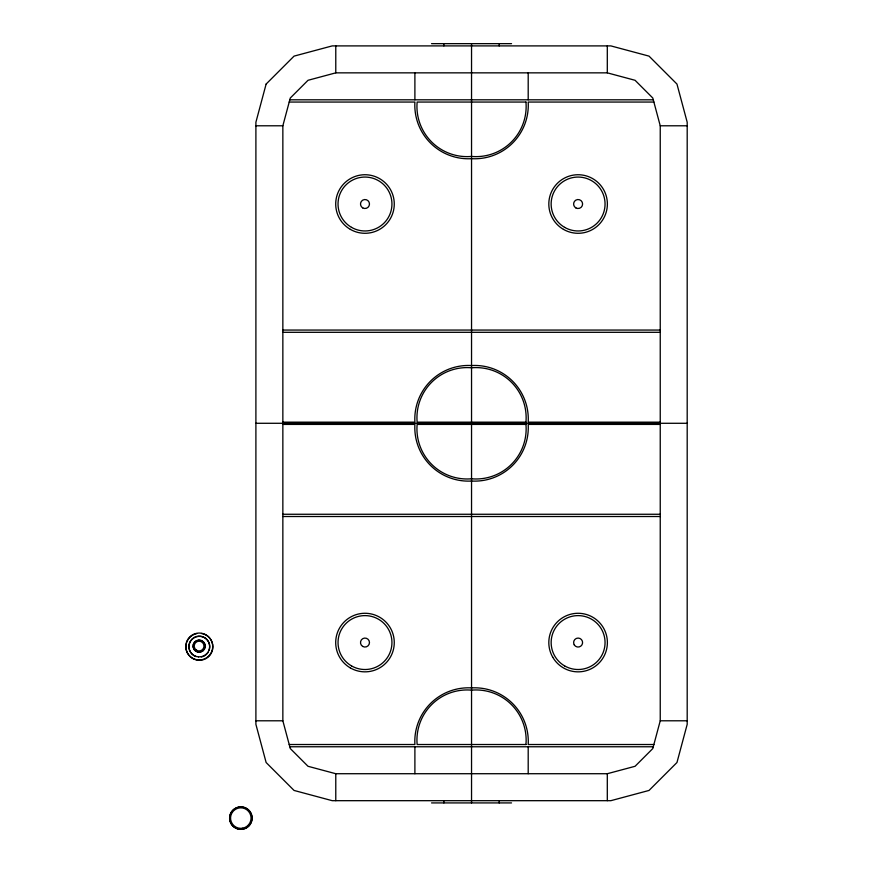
<?xml version="1.0" encoding="UTF-8"?>
<svg xmlns="http://www.w3.org/2000/svg" width="873" height="873" viewBox="0 0 873 873"><rect width="100%" height="100%" fill="white"/><g stroke="black" fill="none" stroke-linecap="round" stroke-linejoin="round"><path stroke-width="1.31" d="M282.852 125.788L290.294 98.016L308.016 80.294L335.778 72.852L607.302 72.852L635.075 80.294L652.797 98.016L660.239 125.788L660.239 720.792L652.797 748.554L635.075 766.287L607.302 773.718L335.778 773.718L308.016 766.287L290.294 748.554L282.852 720.792L282.852 125.788L255.898 125.788M431.546 43.65L511.534 43.65M289.814 99.806L653.277 99.806M289.203 102.054L414.893 102.054A53.602 53.602 0 0 0 471.54 158.679A53.602 53.602 0 0 0 528.198 102.054L653.877 102.054M660.239 125.788L687.193 125.788M282.852 330.059L660.239 330.059M282.852 332.307L660.239 332.307M282.852 422.161L414.893 422.161A53.602 53.602 0 0 1 471.54 365.547A53.602 53.602 0 0 1 528.198 422.161L660.239 422.161M255.898 423.285L687.193 423.285M282.852 424.409L414.893 424.409A53.602 53.602 0 0 0 471.54 481.034A53.602 53.602 0 0 0 528.198 424.409L660.239 424.409M282.852 514.262L660.239 514.262M282.852 516.51L660.239 516.51M255.898 720.792L282.852 720.792M660.239 720.792L687.193 720.792M289.203 744.516L414.893 744.516A53.602 53.602 0 0 1 471.54 687.902A53.602 53.602 0 0 1 528.198 744.516L653.877 744.516M289.814 746.764L653.277 746.764M431.546 802.92L511.534 802.92M607.302 45.898L607.302 72.852M607.302 773.718L607.302 800.683M528.198 72.852L528.198 99.806M528.198 746.764L528.198 773.718M499.214 43.65L499.214 45.898M499.214 800.683L499.214 802.92M471.54 43.65L471.54 802.92M443.877 43.65L443.877 45.898M443.877 800.683L443.877 802.92M414.893 72.852L414.893 99.806M414.893 746.764L414.893 773.718M335.778 45.898L335.778 72.852M335.778 773.718L335.778 800.683M239.693 806.99A11.229 11.218 -51.3 0 1 251.271 822.388A11.229 11.218 -51.3 0 1 232.207 825.28A11.229 11.218 -51.3 0 1 238.733 807.132M201.499 633.492A13.477 13.466 -28.1 0 1 212.652 649.272A13.477 13.466 -28.1 0 1 196.534 659.966A13.477 13.466 -28.1 0 1 186.32 643.565M186.658 642.441A13.477 13.466 -28.1 0 1 196.818 633.58M195.989 656.561A10.4 10.389 -28.1 0 1 189.528 643.357A10.4 10.389 -28.1 0 1 202.743 636.897A10.4 10.389 -28.1 0 1 209.204 650.101M207.992 652.535A10.4 10.389 -28.1 0 1 201.357 656.933M266.123 84.07L255.898 122.242L255.898 724.339L266.123 762.511L294.059 790.447L332.231 800.683L610.86 800.683L649.021 790.447L676.968 762.511L687.193 724.339L687.193 122.242L676.968 84.07L649.021 56.123L610.86 45.898L332.231 45.898L294.059 56.123L266.123 84.07M525.95 102.054L417.141 102.054A50.132 50.132 0 0 0 471.54 156.431A50.132 50.132 0 0 0 525.95 102.054M525.95 422.161L417.141 422.161A50.132 50.132 0 0 1 471.54 367.795A50.132 50.132 0 0 1 525.95 422.161M525.95 424.409L417.141 424.409A50.132 50.132 0 0 0 471.54 478.786A50.132 50.132 0 0 0 525.95 424.409M525.95 744.516L417.141 744.516A50.132 50.132 0 0 1 471.54 690.15A50.132 50.132 0 0 1 525.95 744.516M242.956 829.099A11.229 11.218 -51.3 0 0 249.263 810.701A11.229 11.218 -51.3 0 0 230.188 814.454A11.229 11.218 -51.3 0 0 242.956 829.099M242.781 828.161A10.269 10.269 -51.3 0 0 248.543 811.333A10.269 10.269 -51.3 0 0 231.094 814.76A10.269 10.269 -51.3 0 0 242.781 828.161M198.324 659.955A13.477 13.466 -28.1 0 0 211.353 640.586A13.477 13.466 -28.1 0 0 188.066 638.992A13.477 13.466 -28.1 0 0 198.324 659.955M195.792 651.225A6.046 6.035 0 0 0 205.188 646.631A6.046 6.035 0 0 0 196.512 640.793A6.046 6.035 0 0 0 195.792 651.225M196.349 650.145A4.911 4.911 0 0 0 203.987 646.413A4.911 4.911 0 0 0 196.927 641.666A4.911 4.911 0 0 0 196.349 650.145M198.531 656.889A10.4 10.389 -28.1 0 0 208.592 641.939A10.4 10.389 -28.1 0 0 190.62 640.717A10.4 10.389 -28.1 0 0 198.531 656.889M195.716 651.083A6.046 6.035 0 0 0 205.111 646.489A6.046 6.035 0 0 0 196.436 640.651A6.046 6.035 0 0 0 195.716 651.083M362.742 646.446A4.496 4.496 0 0 0 369.475 642.561A4.496 4.496 0 0 0 362.742 638.665A4.496 4.496 0 0 0 362.742 646.446M351.513 665.903A26.954 26.954 0 0 0 391.944 642.561A26.954 26.954 0 0 0 351.513 619.219A26.954 26.954 0 0 0 351.513 665.903M350.346 667.921A29.278 29.278 0 0 0 394.269 642.561A29.278 29.278 0 0 0 350.346 617.2A29.278 29.278 0 0 0 350.346 667.921M574.216 644.809A4.496 4.496 0 0 0 581.996 644.809A4.496 4.496 0 0 0 578.101 638.065A4.496 4.496 0 0 0 574.216 644.809M564.624 665.903A26.954 26.954 0 0 0 605.054 642.561A26.954 26.954 0 0 0 564.624 619.219A26.954 26.954 0 0 0 564.624 665.903M552.74 657.205A29.278 29.278 0 0 0 603.461 657.205A29.278 29.278 0 0 0 578.101 613.283A29.278 29.278 0 0 0 552.74 657.205M575.853 207.905A4.496 4.496 0 0 0 582.597 204.009A4.496 4.496 0 0 0 575.853 200.124A4.496 4.496 0 0 0 575.853 207.905M564.624 227.362A26.954 26.954 0 0 0 605.054 204.009A26.954 26.954 0 0 0 564.624 180.667A26.954 26.954 0 0 0 564.624 227.362M563.456 229.37A29.278 29.278 0 0 0 607.379 204.009A29.278 29.278 0 0 0 563.456 178.659A29.278 29.278 0 0 0 563.456 229.37M362.742 207.905A4.496 4.496 0 0 0 369.475 204.009A4.496 4.496 0 0 0 362.742 200.124A4.496 4.496 0 0 0 362.742 207.905M351.513 227.362A26.954 26.954 0 0 0 391.944 204.009A26.954 26.954 0 0 0 351.513 180.667A26.954 26.954 0 0 0 351.513 227.362M350.346 229.37A29.278 29.278 0 0 0 394.269 204.009A29.278 29.278 0 0 0 350.346 178.659A29.278 29.278 0 0 0 350.346 229.37"/></g></svg>
